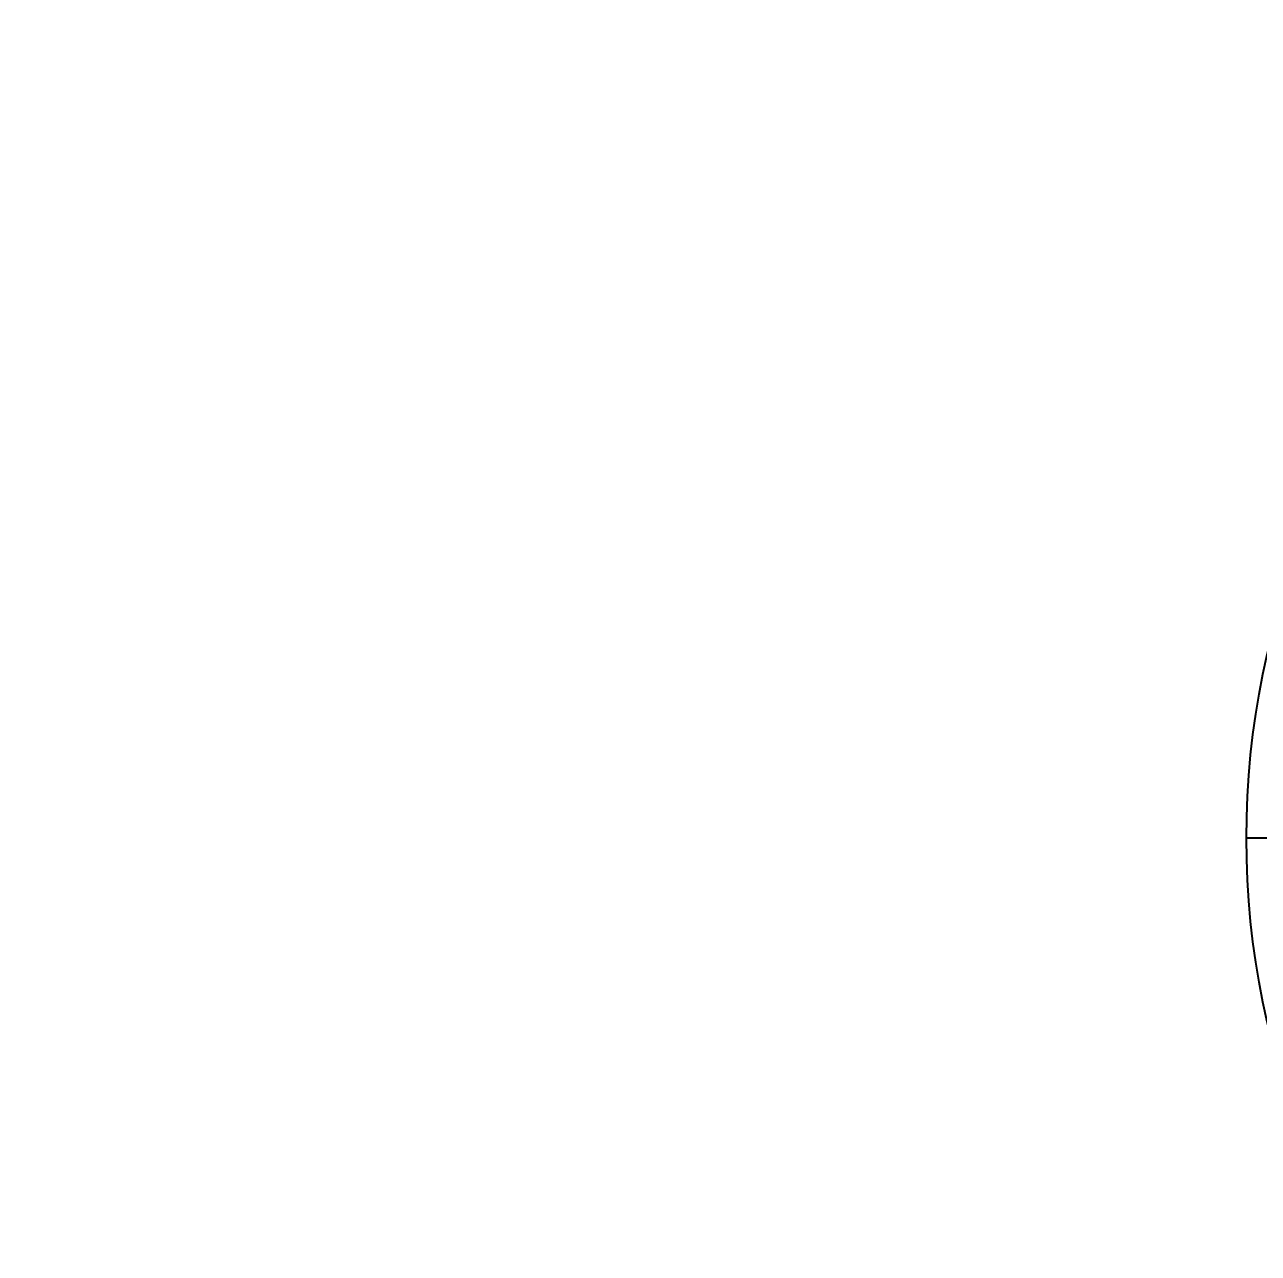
# Model space of a CAD drawing. Header units: millimetres. Extents: x 0 to 31017, y 0 to 21335.
# Drawn here: x 7879 to 8060.9, y 20062.4 to 20243.6 of the extents above; entities that cross this region are included whole.
import ezdxf
from ezdxf import colors
from ezdxf.entities.mleader import LeaderData, LeaderLine
from ezdxf.enums import TextEntityAlignment as Align
from ezdxf.math import Vec2, Vec3

# ---------------------------------------------------------------- set-up
doc = ezdxf.new("R2010")
doc.units = ezdxf.units.MM
doc.styles.get("Standard").update_dxf_attribs({"font": 'arial.ttf'})

# ---------------------------------------------------------------- blocks, each defined once
blk = doc.blocks.new('_DetailCallout')
at = {"color": 0, "linetype": 'ByBlock', "lineweight": -2, "transparency": 16777216}
blk.add_line((8, 0), (-8, 0), dxfattribs=at)
blk.add_circle((0, 0), 8, dxfattribs=at)
at = {"color": 0, "transparency": 16777216}
for tag, p in [('視圖號碼', (0, 1)), ('圖紙號碼', (0, -6))]:
    blk.add_attdef(tag, text='', height=3, dxfattribs=at).set_placement(p, align=Align.CENTER)

msp = doc.modelspace()

# ---------------------------------------------------------------- leaders
at = {"color": 175, "true_color": 0x4554a5}
ml = msp.add_multileader_block('Standard', dxfattribs=at)
ml.set_content('_DetailCallout', color=(69, 84, 165), scale=15)
ml.set_attribute('視圖號碼', '冷凍庫', width=0)
ml.set_attribute('圖紙號碼', 'C機', width=0)
ml.set_leader_properties()
ml.build(insert=Vec2(0, 0))
ml.multileader.update_dxf_attribs({"leader_type": 0})
ctx = ml.context
ctx.base_point, ctx.plane_origin = Vec3(8059.19, 20123.64), Vec3(8179.19, 20123.64)
notes = []
notes.append((ctx, [(0, (0, 0, 0), (0, 0), (1, 0), 1, [])]))
ctx.block.insert = Vec3(8179.19, 20123.64)
ml = msp.add_multileader_block('Standard', dxfattribs=at)
ml.set_content('_DetailCallout', color=(69, 84, 165), scale=15)
ml.set_attribute('視圖號碼', '冷凍庫', width=0)
ml.set_attribute('圖紙號碼', 'D機', width=0)
ml.set_leader_properties()
ml.build(insert=Vec2(0, 0))
ml.multileader.update_dxf_attribs({"leader_type": 0})
ctx = ml.context
ctx.base_point, ctx.plane_origin = Vec3(8479.43, 20123.64), Vec3(8599.43, 20123.64)
notes.append((ctx, [(0, (0, 0, 0), (0, 0), (1, 0), 1, [])]))
ctx.block.insert = Vec3(8599.43, 20123.64)
ml = msp.add_multileader_block('Standard', dxfattribs=at)
ml.set_content('_DetailCallout', color=(69, 84, 165), scale=15)
ml.set_attribute('視圖號碼', '冷凍庫', width=0)
ml.set_attribute('圖紙號碼', 'E機', width=0)
ml.set_leader_properties()
ml.build(insert=Vec2(0, 0))
ml.multileader.update_dxf_attribs({"leader_type": 0})
ctx = ml.context
ctx.base_point, ctx.plane_origin = Vec3(8899.67, 20123.64), Vec3(9019.67, 20123.64)
notes.append((ctx, [(0, (0, 0, 0), (0, 0), (1, 0), 1, [])]))
ctx.block.insert = Vec3(9019.67, 20123.64)
for ctx, leaders in notes:
    for number, flags, end, landing, length, lines in leaders:
        leader = LeaderData()
        leader.index, (leader.has_last_leader_line, leader.has_dogleg_vector, leader.attachment_direction) = number, flags
        leader.last_leader_point, leader.dogleg_vector, leader.dogleg_length = Vec3(end), Vec3(landing), length
        for number, points, colour, breaks in lines:
            line = LeaderLine()
            line.index, line.vertices, line.color, line.breaks = number, Vec3.list(points), colors.encode_raw_color(colour), breaks
            leader.lines.append(line)
        ctx.leaders.append(leader)

doc.saveas('drawing.dxf')
